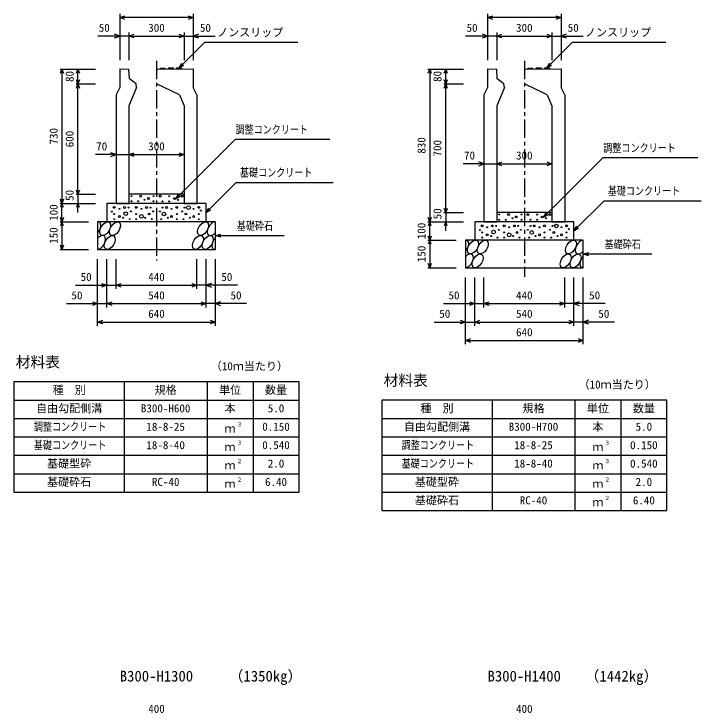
# Model space of a CAD drawing. Units: millimetres, scale not verified. Extents: x -16800 to 16800, y -5940 to 5940.
# Drawn here: x 7807 to 11543, y 80 to 3879 of the extents above; entities that cross this region are included whole.
import ezdxf
from ezdxf.enums import TextEntityAlignment as Align

# ---------------------------------------------------------------- set-up
doc = ezdxf.new("R2010")
doc.units = ezdxf.units.MM
doc.header["$LTSCALE"] = 20
doc.linetypes.add('CHAIN1', pattern=[8, 5, -1, 1, -1])
for name, color, linetype, lineweight in [('0-0_DIM', 7, 'Continuous', 25), ('0-2_HATCH', 6, 'Continuous', 25), ('0-3_HYO', 3, 'Continuous', 25), ('0-4_HYO2', 4, 'Continuous', 25), ('0-5_OUTLINE', 3, 'Continuous', 25), ('0-6_TXT', 7, 'Continuous', 25)]:
    doc.layers.add(name, color=color, linetype=linetype, lineweight=lineweight)
doc.styles.add('ＭＳ ゴシック', font='')
doc.styles.get('ＭＳ ゴシック').set_extended_font_data('MS Gothic')

msp = doc.modelspace()

# ---------------------------------------------------------------- linework, layer by layer
at = {"layer": '0-0_DIM'}
for p, q in [((8381.78, 3878.57), (8381.78, 3626.83)), ((8781.78, 3878.57), (8781.78, 3626.83)), ((10381.78, 3878.57), (10381.78, 3626.83)), ((10781.78, 3878.57), (10781.78, 3626.83)), ((8781.78, 3858.57), (8381.78, 3858.57)), ((10781.78, 3858.57), (10381.78, 3858.57)), ((8431.78, 3778.57), (8431.78, 3626.83)), ((8731.78, 3778.57), (8731.78, 3626.83)), ((10431.78, 3778.57), (10431.78, 3626.83)), ((10731.78, 3778.57), (10731.78, 3626.83)), ((8381.78, 3758.57), (8262.12, 3758.57)), ((8431.78, 3758.57), (8381.78, 3758.57)), ((8431.78, 3758.57), (8731.78, 3758.57)), ((8704.73, 3585.59), (8842.4, 3723.26)), ((8731.78, 3758.57), (8781.78, 3758.57)), ((8781.78, 3758.57), (8901.45, 3758.57)), ((9350.84, 3723.26), (8842.4, 3723.26)), ((10381.78, 3758.57), (10262.12, 3758.57)), ((10431.78, 3758.57), (10381.78, 3758.57)), ((10431.78, 3758.57), (10731.78, 3758.57)), ((10704.73, 3585.59), (10842.4, 3723.26)), ((10731.78, 3758.57), (10781.78, 3758.57)), ((10781.78, 3758.57), (10901.45, 3758.57)), ((11350.84, 3723.26), (10842.4, 3723.26)), ((8704.73, 3585.59), (8719.73, 3611.57)), ((10704.73, 3585.59), (10719.73, 3611.57)), ((8057.58, 3579.36), (8250.91, 3579.36)), ((8067.58, 3579.36), (8067.58, 2849.36)), ((8154.25, 3498.86), (8154.25, 3579.36)), ((8704.73, 3585.59), (8730.71, 3600.59)), ((10057.58, 3579.36), (10250.91, 3579.36)), ((10067.58, 3579.36), (10067.58, 2749.36)), ((10154.25, 3498.86), (10154.25, 3579.36)), ((10704.73, 3585.59), (10730.71, 3600.59)), ((8144.25, 3498.86), (8250.91, 3498.86)), ((8154.25, 2899.36), (8154.25, 3498.86)), ((10144.25, 3498.86), (10250.91, 3498.86)), ((10154.25, 2799.36), (10154.25, 3498.86)), ((8361.78, 3114.36), (8249.8, 3114.36)), ((8361.78, 3114.36), (8431.78, 3114.36)), ((8431.78, 3114.36), (8731.78, 3114.36)), ((10361.78, 3064.36), (10249.8, 3064.36)), ((10361.78, 3064.36), (10431.78, 3064.36)), ((10431.78, 3064.36), (10731.78, 3064.36)), ((9015.44, 2963.02), (8851.78, 2799.36)), ((9015.44, 2963.02), (9542.51, 2963.02)), ((8144.25, 2899.36), (8250.91, 2899.36)), ((8154.25, 2899.36), (8154.25, 2849.36)), ((8686.78, 2874.36), (8701.78, 2900.34)), ((8686.78, 2874.36), (8712.76, 2889.36)), ((8057.58, 2849.36), (8250.91, 2849.36)), ((8067.58, 2749.36), (8067.58, 2849.36)), ((8154.25, 2799.36), (8154.25, 2849.36)), ((11015.44, 2863.02), (10851.78, 2699.36)), ((11015.44, 2863.02), (11542.51, 2863.02)), ((8851.78, 2799.36), (8866.78, 2825.34)), ((8851.78, 2799.36), (8877.76, 2814.36)), ((10144.25, 2799.36), (10250.91, 2799.36)), ((10154.25, 2799.36), (10154.25, 2749.36)), ((10686.78, 2774.36), (10701.78, 2800.34)), ((10686.78, 2774.36), (10712.76, 2789.36)), ((8057.58, 2749.36), (8211.78, 2749.36)), ((8067.58, 2749.36), (8067.58, 2599.36)), ((10057.58, 2749.36), (10250.91, 2749.36)), ((10067.58, 2649.36), (10067.58, 2749.36)), ((10154.25, 2699.36), (10154.25, 2749.36)), ((10851.78, 2699.36), (10866.78, 2725.34)), ((10851.78, 2699.36), (10877.76, 2714.36)), ((8901.78, 2674.36), (8930.76, 2682.13)), ((8901.78, 2674.36), (9275.68, 2674.36)), ((8901.78, 2674.36), (8930.76, 2666.6)), ((10057.58, 2649.36), (10211.78, 2649.36)), ((10067.58, 2649.36), (10067.58, 2499.36)), ((8057.58, 2599.36), (8211.78, 2599.36)), ((8261.78, 2184.35), (8261.78, 2546.69)), ((8311.78, 2284.35), (8311.78, 2546.69)), ((8361.78, 2384.35), (8361.78, 2546.69)), ((8801.78, 2384.35), (8801.78, 2546.69)), ((8851.78, 2284.35), (8851.78, 2546.69)), ((8901.78, 2184.35), (8901.78, 2546.69)), ((10901.78, 2574.36), (10930.76, 2582.13)), ((10901.78, 2574.36), (11275.68, 2574.36)), ((10901.78, 2574.36), (10930.76, 2566.6)), ((10057.58, 2499.36), (10211.78, 2499.36)), ((10261.78, 2084.35), (10261.78, 2446.69)), ((10311.78, 2184.35), (10311.78, 2446.69)), ((10361.78, 2284.35), (10361.78, 2446.69)), ((10801.78, 2284.35), (10801.78, 2446.69)), ((10851.78, 2184.35), (10851.78, 2446.69)), ((10901.78, 2084.35), (10901.78, 2446.69)), ((8141.78, 2404.35), (8361.78, 2404.35)), ((8361.78, 2404.35), (8801.78, 2404.35)), ((9021.78, 2404.35), (8801.78, 2404.35)), ((8091.78, 2304.35), (8311.78, 2304.35)), ((8311.78, 2304.35), (8851.78, 2304.35)), ((9071.78, 2304.35), (8851.78, 2304.35)), ((10141.78, 2304.35), (10361.78, 2304.35)), ((10361.78, 2304.35), (10801.78, 2304.35)), ((11021.78, 2304.35), (10801.78, 2304.35)), ((8261.78, 2204.35), (8901.78, 2204.35)), ((10091.78, 2204.35), (10311.78, 2204.35)), ((10311.78, 2204.35), (10851.78, 2204.35)), ((11071.78, 2204.35), (10851.78, 2204.35)), ((10261.78, 2104.35), (10901.78, 2104.35))]:
    msp.add_line(p, q, dxfattribs=at)
at = {"layer": '0-0_DIM', "linetype": 'CHAIN1'}
for p, q in [((8581.78, 3624.66), (8581.78, 2539.66)), ((10581.78, 3624.66), (10581.78, 2449.36))]:
    msp.add_line(p, q, dxfattribs=at)
at = {"layer": '0-0_DIM'}
for points in [[(8410.01, 3848.31), (8381.82, 3858.57), (8410.01, 3868.83)], [(8753.63, 3868.83), (8781.82, 3858.57), (8753.63, 3848.31)], [(10410.01, 3848.31), (10381.82, 3858.57), (10410.01, 3868.83)], [(10753.63, 3868.83), (10781.82, 3858.57), (10753.63, 3848.31)], [(8353.59, 3748.31), (8381.78, 3758.57), (8353.59, 3768.83)], [(8459.97, 3748.31), (8431.78, 3758.57), (8459.97, 3768.83)], [(8703.67, 3768.83), (8731.86, 3758.57), (8703.67, 3748.31)], [(8809.9, 3768.83), (8781.71, 3758.57), (8809.9, 3748.31)], [(10353.59, 3748.31), (10381.78, 3758.57), (10353.59, 3768.83)], [(10459.97, 3748.31), (10431.78, 3758.57), (10459.97, 3768.83)], [(10703.67, 3768.83), (10731.86, 3758.57), (10703.67, 3748.31)], [(10809.9, 3768.83), (10781.71, 3758.57), (10809.9, 3748.31)], [(8059.37, 3556.81), (8067.58, 3579.36), (8075.79, 3556.81)], [(8146.04, 3556.81), (8154.25, 3579.36), (8162.46, 3556.81)], [(10059.37, 3556.81), (10067.58, 3579.36), (10075.79, 3556.81)], [(10146.04, 3556.81), (10154.25, 3579.36), (10162.46, 3556.81)], [(8162.46, 3521.42), (8154.25, 3498.86), (8146.04, 3521.42)], [(8146.04, 3476.31), (8154.25, 3498.86), (8162.46, 3476.31)], [(10162.46, 3521.42), (10154.25, 3498.86), (10146.04, 3521.42)], [(10146.04, 3476.31), (10154.25, 3498.86), (10162.46, 3476.31)], [(8686.78, 2874.36), (9011.25, 3198.83), (9524.8, 3198.83)], [(8333.59, 3104.1), (8361.78, 3114.36), (8333.59, 3124.62)], [(8459.97, 3104.1), (8431.78, 3114.36), (8459.97, 3124.62)], [(8703.59, 3124.62), (8731.78, 3114.36), (8703.59, 3104.1)], [(10686.78, 2774.36), (11011.25, 3098.83), (11524.8, 3098.83)], [(10333.59, 3054.1), (10361.78, 3064.36), (10333.59, 3074.62)], [(10459.97, 3054.1), (10431.78, 3064.36), (10459.97, 3074.62)], [(10703.59, 3074.62), (10731.78, 3064.36), (10703.59, 3054.1)], [(8162.46, 2921.91), (8154.25, 2899.36), (8146.04, 2921.91)], [(8075.79, 2871.91), (8067.58, 2849.36), (8059.37, 2871.91)], [(8075.79, 2826.81), (8067.58, 2849.36), (8059.37, 2826.81)], [(8162.46, 2826.81), (8154.25, 2849.36), (8146.04, 2826.81)], [(10162.46, 2821.91), (10154.25, 2799.36), (10146.04, 2821.91)], [(8075.79, 2771.91), (8067.58, 2749.36), (8059.37, 2771.91)], [(8075.79, 2726.81), (8067.58, 2749.36), (8059.37, 2726.81)], [(10075.79, 2771.91), (10067.58, 2749.36), (10059.37, 2771.91)], [(10075.79, 2726.81), (10067.58, 2749.36), (10059.37, 2726.81)], [(10162.46, 2726.81), (10154.25, 2749.36), (10146.04, 2726.81)], [(10075.79, 2671.91), (10067.58, 2649.36), (10059.37, 2671.91)], [(8075.79, 2621.91), (8067.58, 2599.36), (8059.37, 2621.91)], [(10075.79, 2626.81), (10067.58, 2649.36), (10059.37, 2626.81)], [(10075.79, 2521.91), (10067.58, 2499.36), (10059.37, 2521.91)], [(8283.59, 2414.61), (8311.78, 2404.35), (8283.59, 2394.09)], [(8389.97, 2394.09), (8361.78, 2404.35), (8389.97, 2414.61)], [(8773.59, 2414.61), (8801.78, 2404.35), (8773.59, 2394.09)], [(8879.97, 2414.61), (8851.78, 2404.35), (8879.97, 2394.09)], [(8233.59, 2314.61), (8261.78, 2304.35), (8233.59, 2294.09)], [(8339.97, 2294.09), (8311.78, 2304.35), (8339.97, 2314.61)], [(8823.59, 2314.61), (8851.78, 2304.35), (8823.59, 2294.09)], [(8929.97, 2314.61), (8901.78, 2304.35), (8929.97, 2294.09)], [(10283.59, 2314.61), (10311.78, 2304.35), (10283.59, 2294.09)], [(10389.97, 2294.09), (10361.78, 2304.35), (10389.97, 2314.61)], [(10773.59, 2314.61), (10801.78, 2304.35), (10773.59, 2294.09)], [(10879.97, 2314.61), (10851.78, 2304.35), (10879.97, 2294.09)], [(8289.97, 2194.09), (8261.78, 2204.35), (8289.97, 2214.61)], [(8873.59, 2214.61), (8901.78, 2204.35), (8873.59, 2194.09)], [(10233.59, 2214.61), (10261.78, 2204.35), (10233.59, 2194.09)], [(10339.97, 2194.09), (10311.78, 2204.35), (10339.97, 2214.61)], [(10823.59, 2214.61), (10851.78, 2204.35), (10823.59, 2194.09)], [(10929.97, 2214.61), (10901.78, 2204.35), (10929.97, 2194.09)], [(10289.97, 2094.09), (10261.78, 2104.35), (10289.97, 2114.61)], [(10873.59, 2114.61), (10901.78, 2104.35), (10873.59, 2094.09)]]:
    msp.add_lwpolyline(points, dxfattribs=at)
at = {"layer": '0-2_HATCH'}
for p, q in [((8599.78, 3578.04), (8601.23, 3584.56)), ((8601.23, 3584.56), (8628.23, 3584.83)), ((8628.23, 3584.83), (8629.78, 3578.34)), ((8644.78, 3578.49), (8646.23, 3585.01)), ((8689.78, 3578.94), (8691.28, 3585.46)), ((8691.23, 3585.46), (8718.23, 3585.73)), ((8718.23, 3585.73), (8719.78, 3579.24)), ((10599.78, 3578.04), (10601.23, 3584.56)), ((10601.23, 3584.56), (10628.23, 3584.83)), ((10628.23, 3584.83), (10629.78, 3578.34)), ((10644.78, 3578.49), (10646.23, 3585.01)), ((10689.78, 3578.94), (10691.28, 3585.46)), ((10691.23, 3585.46), (10718.23, 3585.73)), ((10718.23, 3585.73), (10719.78, 3579.24))]:
    msp.add_line(p, q, dxfattribs=at)
for points in [[(8646.23, 3585.01), (8673.23, 3585.28), (8674.78, 3578.79)], [(10646.23, 3585.01), (10673.23, 3585.28), (10674.78, 3578.79)]]:
    msp.add_lwpolyline(points, dxfattribs=at)
for centre, radius in [((8445.75, 2888.67), 2.5), ((8495.66, 2888.67), 5), ((8565.75, 2888.67), 2.5), ((8600.92, 2888.39), 5), ((8650.82, 2888.39), 2.5), ((8720.92, 2888.39), 5), ((8445.75, 2860.66), 2.5), ((8481.64, 2860.66), 2.5), ((8516.69, 2868.54), 2.5), ((8537.71, 2875.54), 5), ((8565.75, 2860.66), 2.5), ((8614.94, 2860.38), 2.5), ((8650.82, 2860.38), 2.5), ((8678.86, 2875.26), 5), ((8699.89, 2868.26), 2.5), ((8351.75, 2827.41), 5), ((8379.79, 2819.54), 2.5), ((8407.82, 2826.54), 5), ((8428.86, 2826.54), 2.5), ((8471.75, 2827.41), 5), ((8499.79, 2819.54), 2.5), ((8527.82, 2826.54), 5), ((8548.86, 2826.54), 2.5), ((8614.71, 2826.54), 2.5), ((8635.74, 2826.54), 5), ((8663.78, 2819.54), 2.5), ((8691.82, 2827.41), 5), ((8734.71, 2826.54), 2.5), ((8755.74, 2826.54), 10), ((8783.78, 2819.54), 2.5), ((8811.82, 2827.41), 5), ((8823.16, 2809.85), 2.5), ((8339.33, 2804.62), 2.5), ((8351.75, 2791.52), 2.5), ((8379.79, 2778.39), 5), ((8400.82, 2771.39), 2.5), ((8414.36, 2793.53), 10), ((8442.87, 2805.53), 2.5), ((8471.75, 2791.52), 2.5), ((8499.79, 2778.39), 10), ((8520.82, 2771.39), 2.5), ((8541.84, 2791.52), 5), ((8562.87, 2805.53), 2.5), ((8600.69, 2805.53), 2.5), ((8621.72, 2791.52), 10), ((8642.75, 2771.39), 2.5), ((8663.78, 2778.39), 5), ((8691.82, 2791.52), 2.5), ((8720.69, 2805.53), 2.5), ((8741.72, 2791.52), 5), ((8762.75, 2771.39), 2.5), ((8783.78, 2778.39), 5), ((8811.82, 2791.52), 2.5), ((10445.75, 2788.67), 2.5), ((10495.66, 2788.67), 5), ((10537.71, 2775.54), 5), ((10565.75, 2788.67), 2.5), ((10600.92, 2788.39), 5), ((10650.82, 2788.39), 2.5), ((10678.86, 2775.26), 5), ((10720.92, 2788.39), 5), ((8351.75, 2763.51), 2.5), ((8435.86, 2763.51), 2.5), ((8471.75, 2763.51), 2.5), ((8555.86, 2763.51), 2.5), ((8607.7, 2763.51), 2.5), ((8691.82, 2763.51), 2.5), ((8727.7, 2763.51), 2.5), ((8811.82, 2763.51), 2.5), ((10445.75, 2760.66), 2.5), ((10481.64, 2760.66), 2.5), ((10516.69, 2768.54), 2.5), ((10565.75, 2760.66), 2.5), ((10614.94, 2760.38), 2.5), ((10650.82, 2760.38), 2.5), ((10699.89, 2768.26), 2.5), ((10755.74, 2726.54), 10), ((10339.33, 2704.62), 2.5), ((10351.75, 2727.41), 5), ((10379.79, 2719.54), 2.5), ((10407.82, 2726.54), 5), ((10414.36, 2693.53), 10), ((10428.86, 2726.54), 2.5), ((10442.87, 2705.53), 2.5), ((10471.75, 2727.41), 5), ((10499.79, 2719.54), 2.5), ((10527.82, 2726.54), 5), ((10548.86, 2726.54), 2.5), ((10562.87, 2705.53), 2.5), ((10600.69, 2705.53), 2.5), ((10621.72, 2691.52), 10), ((10614.71, 2726.54), 2.5), ((10635.74, 2726.54), 5), ((10663.78, 2719.54), 2.5), ((10691.82, 2727.41), 5), ((10720.69, 2705.53), 2.5), ((10734.71, 2726.54), 2.5), ((10783.78, 2719.54), 2.5), ((10811.82, 2727.41), 5), ((10823.16, 2709.85), 2.5), ((10351.75, 2691.52), 2.5), ((10351.75, 2663.51), 2.5), ((10379.79, 2678.39), 5), ((10400.82, 2671.39), 2.5), ((10435.86, 2663.51), 2.5), ((10471.75, 2691.52), 2.5), ((10471.75, 2663.51), 2.5), ((10499.79, 2678.39), 10), ((10520.82, 2671.39), 2.5), ((10541.84, 2691.52), 5), ((10555.86, 2663.51), 2.5), ((10607.7, 2663.51), 2.5), ((10642.75, 2671.39), 2.5), ((10663.78, 2678.39), 5), ((10691.82, 2691.52), 2.5), ((10691.82, 2663.51), 2.5), ((10727.7, 2663.51), 2.5), ((10741.72, 2691.52), 5), ((10762.75, 2671.39), 2.5), ((10783.78, 2678.39), 5), ((10811.82, 2691.52), 2.5), ((10811.82, 2663.51), 2.5)]:
    msp.add_circle(centre, radius, dxfattribs=at)
for centre, start_param, end_param in [((8249.42, 2711.84), 4.385593, 6.6745444), ((8887.92, 2711.84), 0.3357715, 4.4411806), ((8274.74, 2636.85), 3.5111464, 7.548991), ((8913.24, 2636.85), 1.2110787, 3.5658734), ((10249.42, 2611.84), 4.385593, 6.6745444), ((10887.92, 2611.84), 0.3357715, 4.4411806), ((10274.74, 2536.85), 3.5111464, 7.548991), ((10913.24, 2536.85), 1.2110787, 3.5658734)]:
    msp.add_ellipse(centre, major_axis=(21.81, 35.31), ratio=0.5792, start_param=start_param, end_param=end_param, dxfattribs=at)
for centre in [(8302.63, 2711.84), (8355.84, 2711.84), (8834.72, 2711.84), (8327.95, 2636.85), (8806.83, 2636.85), (8860.04, 2636.85), (10302.63, 2611.84), (10355.84, 2611.84), (10834.72, 2611.84), (10327.95, 2536.85), (10806.83, 2536.85), (10860.04, 2536.85)]:
    msp.add_ellipse(centre, major_axis=(21.81, 35.31), ratio=0.5792, dxfattribs=at)
at = {"layer": '0-3_HYO'}
for p, q in [((8406.78, 1880.4), (8406.78, 1280.4)), ((8856.78, 1880.4), (8856.78, 1280.4)), ((9106.78, 1880.4), (9106.78, 1280.4)), ((7806.78, 1780.4), (9356.78, 1780.4)), ((10406.78, 1780.4), (10406.78, 1180.4)), ((10856.78, 1780.4), (10856.78, 1180.4)), ((11106.78, 1780.4), (11106.78, 1180.4)), ((9806.78, 1680.4), (11356.78, 1680.4))]:
    msp.add_line(p, q, dxfattribs=at)
for points in [[(7806.78, 1280.4), (9356.78, 1280.4), (9356.78, 1880.4), (7806.78, 1880.4)], [(9806.78, 1180.4), (11356.78, 1180.4), (11356.78, 1780.4), (9806.78, 1780.4)]]:
    msp.add_lwpolyline(points, close=True, dxfattribs=at)
at = {"layer": '0-4_HYO2'}
for p, q in [((7806.78, 1680.4), (9356.78, 1680.4)), ((7806.78, 1580.4), (9356.78, 1580.4)), ((9806.78, 1580.4), (11356.78, 1580.4)), ((7806.78, 1480.4), (9356.78, 1480.4)), ((9806.78, 1480.4), (11356.78, 1480.4)), ((7806.78, 1380.4), (9356.78, 1380.4)), ((9806.78, 1380.4), (11356.78, 1380.4)), ((9806.78, 1280.4), (11356.78, 1280.4))]:
    msp.add_line(p, q, dxfattribs=at)
at = {"layer": '0-5_OUTLINE'}
for p, q in [((8381.78, 3579.86), (8431.78, 3579.36)), ((8381.78, 3579.86), (8381.78, 3479.86)), ((8581.78, 3574.66), (8586.28, 3574.66)), ((8586.28, 3574.66), (8587.78, 3577.92)), ((8587.78, 3577.92), (8781.78, 3579.86)), ((8781.78, 3579.86), (8781.78, 3479.86)), ((10381.78, 3579.86), (10431.78, 3579.36)), ((10381.78, 3579.86), (10381.78, 3479.86)), ((10581.78, 3574.66), (10586.28, 3574.66)), ((10586.28, 3574.66), (10587.78, 3577.92)), ((10587.78, 3577.92), (10781.78, 3579.86)), ((10781.78, 3579.86), (10781.78, 3479.86)), ((8706.58, 3439.36), (8581.78, 3499.36)), ((10706.58, 3439.36), (10581.78, 3499.36)), ((8473.78, 3479.36), (8431.78, 3379.36)), ((8801.78, 3439.86), (8781.78, 3479.86)), ((10381.78, 3479.86), (10361.78, 3439.86)), ((10473.78, 3479.36), (10431.78, 3379.36)), ((10801.78, 3439.86), (10781.78, 3479.86)), ((8706.58, 3439.36), (8731.78, 3379.36)), ((8801.78, 3439.86), (8801.78, 2849.36)), ((10361.78, 3439.86), (10361.78, 2749.36)), ((10706.58, 3439.36), (10731.78, 3379.36)), ((10801.78, 3439.86), (10801.78, 2749.36)), ((8431.78, 3379.36), (8431.78, 2849.36)), ((8731.78, 3379.36), (8731.78, 2849.36)), ((10431.78, 3379.36), (10431.78, 2749.36)), ((10731.78, 3379.36), (10731.78, 2749.36)), ((8731.78, 2899.36), (8431.78, 2899.36)), ((8361.78, 2849.36), (8431.78, 2849.36)), ((8731.78, 2849.36), (8801.78, 2849.36)), ((10731.78, 2799.36), (10431.78, 2799.36)), ((10361.78, 2749.36), (10431.78, 2749.36)), ((10731.78, 2749.36), (10801.78, 2749.36))]:
    msp.add_line(p, q, dxfattribs=at)
for points in [[(8473.78, 3479.36), (8470.78, 3499.36), (8434.78, 3526.49), (8431.78, 3579.36)], [(10473.78, 3479.36), (10470.78, 3499.36), (10434.78, 3526.49), (10431.78, 3579.36)], [(8381.78, 3479.86), (8361.78, 3439.86), (8361.78, 2849.36)], [(8851.78, 2749.36), (8851.78, 2849.36), (8311.78, 2849.36), (8311.78, 2749.36)], [(10851.78, 2649.36), (10851.78, 2749.36), (10311.78, 2749.36), (10311.78, 2649.36)]]:
    msp.add_lwpolyline(points, dxfattribs=at)
for points in [[(8261.78, 2599.36), (8901.78, 2599.36), (8901.78, 2749.36), (8261.78, 2749.36)], [(10261.78, 2499.36), (10901.78, 2499.36), (10901.78, 2649.36), (10261.78, 2649.36)]]:
    msp.add_lwpolyline(points, close=True, dxfattribs=at)

# ---------------------------------------------------------------- texts
at = {"layer": '0-0_DIM', "style": 'ＭＳ ゴシック'}
for s, p in [('50', (8267.6, 3768.57)), ('300', (8536.78, 3768.57)), ('50', (8817.7, 3768.57)), ('ノンスリップ', (8911.3, 3743.43)), ('50', (10267.6, 3768.57)), ('300', (10536.78, 3768.57)), ('50', (10817.7, 3768.57)), ('ノンスリップ', (10911.3, 3743.43)), ('70', (8253.89, 3124.36)), ('300', (8536.71, 3124.36)), ('70', (10253.89, 3074.36)), ('300', (10536.71, 3074.36)), ('50', (8169.34, 2414.35)), ('440', (8536.78, 2414.35)), ('50', (8934.22, 2414.35)), ('50', (8119.34, 2314.35)), ('540', (8536.78, 2314.35)), ('50', (8984.22, 2314.35)), ('50', (10169.34, 2314.35)), ('440', (10536.78, 2314.35)), ('50', (10934.22, 2314.35)), ('640', (8536.78, 2214.35)), ('50', (10119.34, 2214.35)), ('540', (10536.78, 2214.35)), ('50', (10984.22, 2214.35)), ('640', (10536.78, 2114.35)), ('400', (8536.78, 67.25)), ('400', (10536.78, 67.25))]:
    msp.add_text(s, height=43.99, dxfattribs=at).set_placement(p, align=Align.BOTTOM_LEFT)
for s, p in [('80', (8144.25, 3509.11)), ('80', (10144.25, 3509.11)), ('730', (8057.58, 3169.36)), ('600', (8144.25, 3154.11)), ('830', (10057.58, 3119.36)), ('700', (10144.25, 3104.11)), ('50', (8144.25, 2862.69)), ('100', (8057.58, 2754.36)), ('50', (10144.25, 2762.69)), ('100', (10057.58, 2654.36)), ('150', (8057.58, 2629.36)), ('150', (10057.58, 2529.36))]:
    msp.add_text(s, height=43.99, rotation=90, dxfattribs=at).set_placement(p, align=Align.BOTTOM_LEFT)
at = {"layer": '0-0_DIM', "style": 'ＭＳ ゴシック', "width": 0.8}
for s, p in [('調整コンクリート', (9011.25, 3215.25)), ('調整コンクリート', (11011.25, 3115.25)), ('基礎コンクリート', (9035.44, 2981.75)), ('基礎コンクリート', (11035.44, 2881.75)), ('基礎砕石', (9018.1, 2691.54)), ('基礎砕石', (11018.1, 2591.54))]:
    msp.add_text(s, height=43.99, dxfattribs=at).set_placement(p, align=Align.BOTTOM_LEFT)
at = {"layer": '0-6_TXT', "style": 'ＭＳ ゴシック'}
for s, height, p in [('材料表', 58.65, (7816.78, 1940.4)), ('（10ｍ当たり）', 43.99, (8876.78, 1929.4)), ('材料表', 58.65, (9816.78, 1840.4)), ('種\u3000別', 43.99, (8016.78, 1800.4)), ('規格', 43.99, (8571.78, 1800.4)), ('単位', 43.99, (8921.78, 1800.4)), ('数量', 43.99, (9171.78, 1800.4)), ('（10ｍ当たり）', 43.99, (10876.78, 1829.4)), ('自由勾配側溝', 43.99, (7926.78, 1700.4)), ('B300-H600', 43.99, (8496.78, 1700.4)), ('本', 43.99, (8951.78, 1700.4)), ('5.0', 43.99, (9186.78, 1700.4)), ('種\u3000別', 43.99, (10016.78, 1700.4)), ('規格', 43.99, (10571.78, 1700.4)), ('単位', 43.99, (10921.78, 1700.4)), ('数量', 43.99, (11171.78, 1700.4)), ('18-8-25', 43.99, (8526.78, 1600.4)), ('ｍ', 43.99, (8951.78, 1590.4)), ('３', 21.99, (9017.32, 1630.77)), ('0.150', 43.99, (9156.78, 1600.4)), ('自由勾配側溝', 43.99, (9926.78, 1600.4)), ('B300-H700', 43.99, (10496.78, 1600.4)), ('本', 43.99, (10951.78, 1600.4)), ('5.0', 43.99, (11186.78, 1600.4)), ('３', 21.99, (9017.32, 1530.77)), ('３', 21.99, (11017.33, 1530.77)), ('18-8-40', 43.99, (8526.78, 1500.4)), ('ｍ', 43.99, (8951.78, 1490.4)), ('0.540', 43.99, (9156.78, 1500.4)), ('18-8-25', 43.99, (10526.78, 1500.4)), ('ｍ', 43.99, (10951.78, 1490.4)), ('0.150', 43.99, (11156.78, 1500.4)), ('基礎型砕', 43.99, (7986.78, 1400.4)), ('２', 21.99, (9017.32, 1430.77)), ('2.0', 43.99, (9186.78, 1400.4)), ('18-8-40', 43.99, (10526.78, 1400.4)), ('３', 21.99, (11017.33, 1430.77)), ('0.540', 43.99, (11156.78, 1400.4)), ('ｍ', 43.99, (8951.78, 1390.4)), ('ｍ', 43.99, (10951.78, 1390.4)), ('基礎砕石', 43.99, (7986.78, 1300.4)), ('RC-40', 43.99, (8556.78, 1300.4)), ('ｍ', 43.99, (8951.78, 1290.4)), ('２', 21.99, (9017.32, 1330.77)), ('6.40', 43.99, (9171.78, 1300.4)), ('基礎型砕', 43.99, (9986.78, 1300.4)), ('ｍ', 43.99, (10951.78, 1290.4)), ('２', 21.99, (11017.33, 1330.77)), ('2.0', 43.99, (11186.78, 1300.4)), ('基礎砕石', 43.99, (9986.78, 1200.4)), ('RC-40', 43.99, (10556.78, 1200.4)), ('２', 21.99, (11017.33, 1230.77)), ('6.40', 43.99, (11171.78, 1200.4)), ('ｍ', 43.99, (10951.78, 1190.4)), ('B300-H1300', 58.65, (8381.78, 233.34)), ('（1350kg）', 58.65, (8974.62, 233.34)), ('B300-H1400', 58.65, (10381.78, 233.34)), ('（1442kg）', 58.65, (10910.15, 233.34))]:
    msp.add_text(s, height=height, dxfattribs=at).set_placement(p, align=Align.BOTTOM_LEFT)
at = {"layer": '0-6_TXT', "style": 'ＭＳ ゴシック', "width": 0.8}
for s, p in [('調整コンクリート', (7914.78, 1600.4)), ('基礎コンクリート', (7914.78, 1500.4)), ('調整コンクリート', (9914.78, 1500.4)), ('基礎コンクリート', (9914.78, 1400.4))]:
    msp.add_text(s, height=43.99, dxfattribs=at).set_placement(p, align=Align.BOTTOM_LEFT)

doc.saveas('drawing.dxf')
